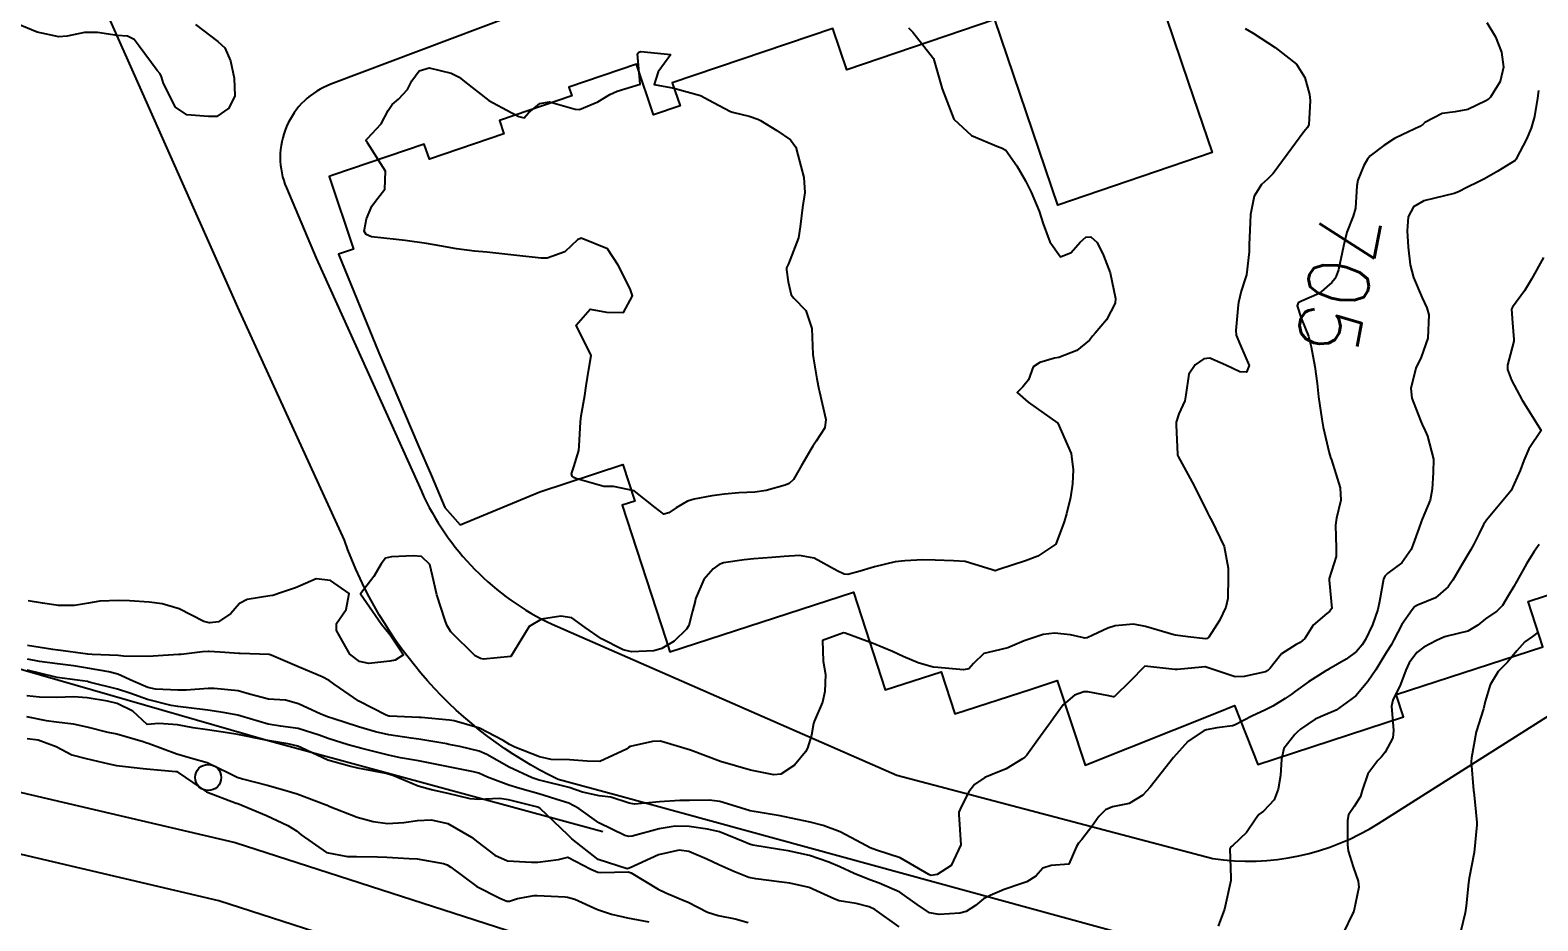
# Model space of a CAD drawing. Header units: metres. Extents: x 286371 to 293043, y 7462578 to 7466404.
# Drawn here: x 289646.5 to 289746.4, y 7464654.1 to 7464713.1 of the extents above; entities that cross this region are included whole.
import ezdxf
from ezdxf.enums import TextEntityAlignment as Align

# ---------------------------------------------------------------- set-up
doc = ezdxf.new("R2010")
doc.units = ezdxf.units.M
doc.header["$MEASUREMENT"] = 0
for name, color, linetype in [('Cotas', 45, 'Continuous'), ('Curvas de Nivel 1m', 11, 'Continuous'), ('Curvas de Nivel 5m', 15, 'Continuous'), ('Divisas', 45, 'Continuous'), ('Edificações', 30, 'Continuous'), ('Linha Férrea', 20, 'Continuous'), ('Postes', 20, 'Continuous'), ('Vias primárias', 230, 'Continuous')]:
    doc.layers.add(name, color=color, linetype=linetype)
doc.styles.add('Style-STANDARD', font='STANDARD.shx')

msp = doc.modelspace()

# ---------------------------------------------------------------- linework, layer by layer
at = {"layer": 'Curvas de Nivel 1m', "flags": 128}
for points, elevation in [([(289657.453, 7464713.431), (289658.95, 7464712.313), (289659.41, 7464711.887), (289659.789, 7464711.024), (289660.025, 7464709.878), (289660.066, 7464708.708), (289659.672, 7464707.883), (289658.876, 7464707.332), (289658.319, 7464707.349), (289656.877, 7464707.455), (289656.145, 7464707.946), (289655.334, 7464709.532), (289655.2, 7464709.96), (289655.113, 7464710.157), (289654.92, 7464710.381), (289653.733, 7464711.983), (289653.409, 7464712.444), (289652.957, 7464712.647), (289652.269, 7464712.694), (289650.967, 7464712.891), (289650.101, 7464712.904), (289648.963, 7464712.658), (289648.406, 7464712.619), (289646.966, 7464712.912), (289645.582, 7464713.498)], 708), ([(289726.969, 7464713.173), (289727.499, 7464712.846), (289728.95, 7464711.907), (289730.365, 7464710.803), (289730.921, 7464709.914), (289731.228, 7464708.79), (289731.285, 7464708.402), (289731.196, 7464706.79), (289731.081, 7464706.581), (289730.867, 7464706.324), (289729.763, 7464704.816), (289728.825, 7464703.557), (289728.459, 7464703.2), (289728.055, 7464702.846), (289727.578, 7464702.077), (289727.318, 7464700.856), (289727.298, 7464700.335), (289727.245, 7464698.857), (289727.232, 7464698.372), (289727.059, 7464696.859), (289726.977, 7464696.604), (289726.708, 7464695.769), (289726.527, 7464695.036), (289726.502, 7464694.867), (289726.362, 7464693.175), (289726.369, 7464692.869), (289726.654, 7464692.175), (289727.244, 7464690.855), (289727.068, 7464690.415), (289726.628, 7464690.44), (289725.693, 7464690.879), (289724.641, 7464691.356), (289724.231, 7464691.31), (289723.659, 7464690.909), (289723.247, 7464690.293), (289723.046, 7464688.918), (289722.982, 7464688.533), (289722.585, 7464687.673), (289722.4, 7464687.104), (289722.393, 7464686.927), (289722.48, 7464684.98), (289722.489, 7464684.925), (289722.533, 7464684.828), (289723.597, 7464682.908), (289724.477, 7464681.11), (289724.581, 7464680.893), (289724.771, 7464680.588), (289725.585, 7464678.877), (289725.837, 7464677.459), (289725.841, 7464676.873), (289725.814, 7464675.452), (289725.698, 7464674.875), (289725.265, 7464673.986), (289724.571, 7464672.891), (289724.461, 7464672.784), (289724.352, 7464672.772), (289723.164, 7464672.912), (289722.355, 7464673.011), (289722.241, 7464673.041), (289720.364, 7464673.595), (289719.583, 7464673.749), (289718.364, 7464673.638), (289717.884, 7464673.468), (289716.876, 7464673.007), (289716.517, 7464672.847), (289716.351, 7464672.823), (289716.186, 7464672.852), (289715.405, 7464673.029), (289714.355, 7464673.139), (289713.601, 7464673.06), (289712.347, 7464672.647), (289711.255, 7464672.186), (289710.337, 7464671.959), (289709.666, 7464671.792), (289708.972, 7464671.135), (289708.666, 7464670.792), (289708.318, 7464670.722), (289706.612, 7464670.878), (289706.32, 7464670.908), (289705.312, 7464671.19), (289704.33, 7464671.607), (289703.619, 7464671.931), (289702.343, 7464672.471), (289700.479, 7464673.145), (289700.362, 7464673.167), (289698.975, 7464672.662), (289699.022, 7464671.284), (289699.178, 7464670.415), (289699.136, 7464669.282), (289698.979, 7464668.588), (289698.429, 7464667.292), (289698.389, 7464667.166), (289698.251, 7464666.397), (289697.994, 7464665.541), (289697.86, 7464665.3), (289697.118, 7464664.413), (289696.212, 7464663.823), (289695.767, 7464663.775), (289694.215, 7464664.086), (289693.215, 7464664.374), (289692.223, 7464664.648), (289690.234, 7464665.414), (289688.252, 7464665.994), (289687.717, 7464665.988), (289686.247, 7464665.657), (289686.131, 7464665.591), (289685.991, 7464665.478), (289684.231, 7464664.645), (289683.396, 7464664.686), (289682.232, 7464664.773), (289681.016, 7464664.779), (289680.235, 7464664.964), (289678.609, 7464665.599), (289678.247, 7464665.775), (289677.827, 7464666.035), (289676.263, 7464666.867), (289674.58, 7464667.35), (289674.27, 7464667.391), (289672.4, 7464667.564), (289672.272, 7464667.572), (289670.34, 7464667.657), (289670.273, 7464667.665), (289670.088, 7464667.727), (289668.287, 7464668.65), (289666.641, 7464669.779), (289666.308, 7464670.017), (289665.844, 7464670.259), (289664.32, 7464670.899), (289662.476, 7464671.698), (289662.332, 7464671.732), (289660.413, 7464671.793), (289660.333, 7464671.797), (289659.098, 7464671.893), (289658.335, 7464671.942), (289658.294, 7464671.945), (289657.921, 7464671.911), (289656.521, 7464671.742), (289656.331, 7464671.725), (289654.656, 7464671.632), (289654.329, 7464671.61), (289652.691, 7464671.627), (289652.329, 7464671.66), (289650.623, 7464671.727), (289650.33, 7464671.748), (289648.366, 7464672.022), (289648.334, 7464672.027), (289648.02, 7464672.059), (289646.338, 7464672.324)], 706), ([(289704.68, 7464713.199), (289704.97, 7464712.926), (289706.339, 7464711.173), (289706.904, 7464709.164), (289707.673, 7464707.152), (289708.858, 7464706.074), (289710.632, 7464705.323), (289710.846, 7464705.255), (289711.127, 7464705.1), (289711.847, 7464704.071), (289712.415, 7464703.08), (289712.803, 7464702.33), (289713.32, 7464701.066), (289713.603, 7464700.23), (289714.034, 7464699.055), (289714.739, 7464698.053), (289715.44, 7464698.337), (289716.05, 7464699.025), (289716.415, 7464699.364), (289716.759, 7464699.368), (289717.165, 7464699.008), (289717.6, 7464698.143), (289718.021, 7464696.995), (289718.394, 7464695.294), (289718.362, 7464694.989), (289717.79, 7464693.885), (289717.037, 7464693.009), (289716.86, 7464692.812), (289716.657, 7464692.547), (289715.828, 7464691.845), (289714.639, 7464691.399), (289714.349, 7464691.338), (289713.379, 7464691.063), (289712.937, 7464690.762), (289712.617, 7464689.91), (289712.248, 7464689.442), (289711.879, 7464689.085), (289712.594, 7464688.425), (289714.574, 7464687.044), (289715.451, 7464685.031), (289715.59, 7464683.967), (289715.545, 7464683.029), (289715.406, 7464682.121), (289715.142, 7464681.034), (289714.99, 7464680.513), (289714.444, 7464679.044), (289713.25, 7464678.243), (289712.427, 7464677.926), (289710.667, 7464677.358), (289710.417, 7464677.283), (289710.207, 7464677.329), (289708.429, 7464677.882), (289707.657, 7464677.928), (289706.436, 7464677.983), (289705.629, 7464677.994), (289704.435, 7464677.94), (289703.786, 7464677.862), (289702.429, 7464677.531), (289702.194, 7464677.471), (289701.47, 7464677.249), (289700.654, 7464677.028), (289700.421, 7464677.055), (289699.944, 7464677.272), (289698.436, 7464678.105), (289697.465, 7464678.283), (289696.437, 7464678.213), (289695.62, 7464678.153), (289694.435, 7464678.065), (289693.79, 7464678.008), (289692.43, 7464677.801), (289692.135, 7464677.682), (289691.738, 7464677.395), (289691.126, 7464676.691), (289690.58, 7464675.412), (289690.542, 7464675.262), (289690.382, 7464674.613), (289690.12, 7464673.666), (289689.98, 7464673.42), (289689.159, 7464672.626), (289688.344, 7464672.13), (289687.811, 7464671.983), (289686.341, 7464671.918), (289685.771, 7464672.055), (289684.353, 7464672.772), (289683.268, 7464673.521), (289682.374, 7464674.169), (289681.645, 7464674.275), (289680.372, 7464674.078), (289679.564, 7464673.58), (289678.334, 7464671.604), (289676.538, 7464671.424), (289676.332, 7464671.468), (289675.989, 7464671.64), (289674.358, 7464673.241), (289674.115, 7464673.668), (289673.979, 7464674.061), (289673.448, 7464675.679), (289673.161, 7464676.936), (289672.983, 7464677.686), (289672.432, 7464678.218), (289671.876, 7464678.259), (289670.431, 7464678.21), (289670.051, 7464678.109), (289669.76, 7464677.734), (289669.266, 7464676.887), (289668.394, 7464675.754), (289669.779, 7464673.733), (289670.354, 7464673.039), (289671.224, 7464671.711), (289670.679, 7464671.369), (289670.328, 7464671.297), (289668.928, 7464671.142), (289668.327, 7464671.269), (289667.691, 7464671.764), (289666.808, 7464673.327), (289666.787, 7464673.778), (289667.444, 7464674.703), (289667.643, 7464675.766), (289666.407, 7464676.644), (289665.46, 7464676.747), (289664.401, 7464676.291), (289664.072, 7464676.146), (289663.157, 7464675.833), (289662.582, 7464675.651), (289662.391, 7464675.617), (289660.886, 7464675.368), (289660.382, 7464675.103), (289659.801, 7464674.455), (289658.986, 7464673.895), (289658.439, 7464673.827), (289658.363, 7464673.832), (289658.008, 7464673.91), (289656.376, 7464674.757), (289655.252, 7464675.08), (289654.383, 7464675.203), (289653.079, 7464675.289), (289652.384, 7464675.312), (289651.131, 7464675.265), (289650.381, 7464675.142), (289649.443, 7464674.979), (289648.382, 7464674.969), (289647.323, 7464675.133), (289646.388, 7464675.282)], 707), ([(289746.407, 7464709.067), (289746.336, 7464708.563), (289746.121, 7464707.33), (289745.907, 7464706.569), (289745.603, 7464705.833), (289744.945, 7464704.583), (289744.912, 7464704.514), (289744.842, 7464704.417), (289743.712, 7464703.72), (289742.823, 7464703.22), (289742.425, 7464703.015), (289741.656, 7464702.632), (289741.093, 7464702.357), (289740.808, 7464702.254), (289739.536, 7464701.93), (289738.8, 7464701.754), (289738.119, 7464701.36), (289737.776, 7464700.69), (289737.692, 7464699.768), (289737.762, 7464698.689), (289737.9, 7464697.524), (289738.12, 7464696.684), (289738.697, 7464695.345), (289739.012, 7464694.67), (289739.134, 7464694.211), (289739.067, 7464692.668), (289738.635, 7464691.422), (289738.273, 7464690.69), (289737.953, 7464689.345), (289738.009, 7464688.693), (289738.572, 7464687.222), (289738.742, 7464686.856), (289738.819, 7464686.681), (289739.041, 7464686.193), (289739.449, 7464684.671), (289739.418, 7464683.774), (289739.36, 7464682.672), (289739.223, 7464681.944), (289738.7, 7464680.681), (289738.634, 7464680.519), (289738.465, 7464680.07), (289738.106, 7464679.033), (289737.973, 7464678.692), (289737.339, 7464677.792), (289736.42, 7464677.12), (289736.213, 7464676.922), (289736.143, 7464676.719), (289735.864, 7464675.251), (289735.748, 7464674.724), (289735.396, 7464673.701), (289734.943, 7464672.736), (289734.72, 7464672.367), (289734.342, 7464671.926), (289733.655, 7464671.434), (289732.512, 7464670.772), (289732.395, 7464670.701), (289732.322, 7464670.654), (289731.175, 7464669.927), (289730.302, 7464669.315), (289730.014, 7464669.093), (289729.618, 7464668.815), (289728.801, 7464668.312), (289728.282, 7464668.048), (289727.454, 7464667.669), (289726.267, 7464667.061), (289726.123, 7464667.01), (289725.095, 7464666.882), (289724.403, 7464666.752), (289724.261, 7464666.702), (289723.181, 7464665.979), (289722.234, 7464664.924), (289720.689, 7464662.955), (289720.196, 7464662.427), (289719.291, 7464661.875), (289718.184, 7464661.654), (289717.715, 7464661.467), (289717.284, 7464661.008), (289716.826, 7464660.353), (289716.151, 7464659.483), (289715.932, 7464659.243), (289715.808, 7464659.029), (289715.294, 7464657.87), (289714.125, 7464657.768), (289713.578, 7464657.607), (289713.117, 7464657.069), (289712.502, 7464656.685), (289712.106, 7464656.558), (289711.022, 7464656.179), (289710.094, 7464655.797), (289709.652, 7464655.559), (289709.113, 7464655.129), (289708.498, 7464654.718), (289708.076, 7464654.609), (289706.704, 7464654.535), (289706.076, 7464654.638), (289705.249, 7464655.187), (289704.096, 7464656.019), (289702.736, 7464656.593), (289702.108, 7464656.816), (289701.086, 7464657.25), (289700.12, 7464657.693), (289699.406, 7464657.994), (289698.131, 7464658.433), (289696.699, 7464658.752), (289696.137, 7464658.836), (289694.376, 7464659.116), (289694.141, 7464659.178), (289693.73, 7464659.361), (289692.153, 7464660.011), (289691.372, 7464660.18), (289690.158, 7464660.345), (289689.214, 7464660.373), (289688.156, 7464660.209), (289686.373, 7464659.706), (289686.147, 7464659.682), (289685.881, 7464659.755), (289684.16, 7464660.586), (289682.855, 7464661.534), (289682.189, 7464661.89), (289681.684, 7464662.06), (289680.198, 7464662.505), (289678.929, 7464662.868), (289678.206, 7464663.085), (289676.796, 7464663.626), (289676.218, 7464663.878), (289675.879, 7464663.98), (289674.224, 7464664.297), (289673.445, 7464664.457), (289672.229, 7464664.691), (289671.042, 7464664.902), (289670.234, 7464665.081), (289668.477, 7464665.514), (289668.241, 7464665.574), (289667.571, 7464665.765), (289666.25, 7464666.178), (289665.645, 7464666.402), (289664.26, 7464666.844), (289663.097, 7464666.997), (289662.263, 7464667.131), (289660.485, 7464667.657), (289660.272, 7464667.711), (289659.283, 7464667.889), (289658.276, 7464668.056), (289658.101, 7464668.082), (289656.28, 7464668.302), (289655.856, 7464668.365), (289654.286, 7464668.755), (289653.106, 7464669.168), (289652.296, 7464669.441), (289650.409, 7464669.916), (289650.303, 7464669.939), (289649.636, 7464670.034), (289648.306, 7464670.215), (289648.116, 7464670.248), (289646.313, 7464670.696)], 704), ([(289746.736, 7464697.998), (289745.923, 7464696.566), (289745.473, 7464695.802), (289744.686, 7464694.721), (289744.629, 7464694.641), (289744.613, 7464694.586), (289744.67, 7464693.675), (289744.769, 7464692.583), (289744.761, 7464692.474), (289744.646, 7464692.062), (289744.339, 7464690.878), (289744.344, 7464690.589), (289744.614, 7464689.881), (289745.324, 7464688.573), (289746.564, 7464686.554), (289745.765, 7464685.347), (289745.432, 7464684.571), (289745.193, 7464683.905), (289744.579, 7464682.583), (289744.502, 7464682.478), (289742.944, 7464680.617), (289742.758, 7464680.332), (289742.461, 7464679.746), (289742.086, 7464678.994), (289741.89, 7464678.633), (289741.35, 7464677.721), (289740.717, 7464676.65), (289740.595, 7464676.468), (289740.407, 7464676.208), (289739.586, 7464675.477), (289738.389, 7464675), (289738.192, 7464674.882), (289738.028, 7464674.69), (289737.351, 7464673.718), (289736.812, 7464672.708), (289736.658, 7464672.402), (289736.342, 7464671.88), (289735.893, 7464671.159), (289735.614, 7464670.725), (289735.095, 7464669.95), (289734.298, 7464669.008), (289734.156, 7464668.887), (289733.978, 7464668.749), (289733, 7464668.047), (289732.279, 7464667.744), (289731.609, 7464667.45), (289730.64, 7464666.799), (289730.439, 7464666.624), (289730.259, 7464666.448), (289729.541, 7464665.519), (289729.381, 7464664.817), (289729.31, 7464663.726), (289729.157, 7464662.82), (289728.89, 7464662.127), (289728.182, 7464661.379), (289727.881, 7464661.137), (289727.65, 7464660.842), (289727.054, 7464659.958), (289726.148, 7464659.101), (289726.016, 7464658.997), (289725.955, 7464658.867), (289726.03, 7464656.951), (289726.032, 7464656.866), (289726.019, 7464656.772), (289725.61, 7464654.874), (289725.187, 7464653.763)], 703), ([(289746.451, 7464679.025), (289746.114, 7464678.561), (289745.601, 7464677.74), (289744.968, 7464676.586), (289744.768, 7464676.23), (289744.399, 7464675.609), (289744.011, 7464674.979), (289743.632, 7464674.606), (289742.895, 7464674.098), (289742.37, 7464673.68), (289741.71, 7464673.288), (289740.358, 7464672.94), (289740.131, 7464672.884), (289739.639, 7464672.665), (289738.808, 7464672.217), (289738.342, 7464671.875), (289737.829, 7464671.194), (289737.607, 7464670.695), (289737.262, 7464669.748), (289736.758, 7464668.707), (289736.672, 7464668.325), (289736.788, 7464666.707), (289736.745, 7464666.219), (289736.242, 7464665.265), (289735.99, 7464664.965), (289735.754, 7464664.722), (289735.105, 7464663.847), (289734.719, 7464662.737), (289734.602, 7464662.335), (289734.188, 7464661.679), (289733.814, 7464661.116), (289733.743, 7464660.751), (289733.758, 7464659.142), (289733.8, 7464658.75), (289734.123, 7464657.693), (289734.453, 7464656.739), (289734.49, 7464656.346), (289734.159, 7464654.743), (289734.135, 7464654.681), (289734.071, 7464654.568), (289733.473, 7464653.333)], 702), ([(289746.364, 7464673.207), (289745.994, 7464672.935), (289745.498, 7464672.577), (289744.959, 7464671.971), (289744.334, 7464671.233), (289744.023, 7464670.905), (289743.734, 7464670.603), (289743.185, 7464669.738), (289742.867, 7464668.616), (289742.762, 7464668.142), (289742.264, 7464666.624), (289741.967, 7464664.9), (289741.937, 7464664.629), (289742.093, 7464662.729), (289742.106, 7464662.626), (289742.184, 7464661.983), (289742.319, 7464660.622), (289742.313, 7464660.471), (289742.134, 7464658.624), (289741.81, 7464656.927), (289741.765, 7464656.63), (289741.615, 7464655.097), (289741.541, 7464654.632), (289741.247, 7464653.446)], 701), ([(289704.062, 7464653.709), (289702.441, 7464654.866), (289702.081, 7464655.044), (289701.213, 7464655.248), (289700.087, 7464655.444), (289699.807, 7464655.55), (289698.099, 7464656.308), (289696.819, 7464656.598), (289696.104, 7464656.684), (289694.567, 7464656.888), (289694.109, 7464656.987), (289693.118, 7464657.369), (289692.121, 7464657.821), (289691.32, 7464658.202), (289690.133, 7464658.7), (289689.493, 7464658.786), (289688.13, 7464658.488), (289686.255, 7464657.621), (289686.115, 7464657.569), (289686.038, 7464657.563), (289684.124, 7464658.179), (289682.388, 7464659.541), (289682.149, 7464659.783), (289680.265, 7464661.573), (289680.185, 7464661.61), (289680.135, 7464661.625), (289678.192, 7464662.117), (289677.593, 7464662.214), (289676.192, 7464662.138), (289675.66, 7464662.175), (289674.197, 7464662.547), (289673.091, 7464662.791), (289672.204, 7464663.021), (289670.529, 7464663.72), (289670.216, 7464663.823), (289670.09, 7464663.852), (289668.221, 7464664.22), (289667.648, 7464664.338), (289666.229, 7464664.753), (289664.485, 7464665.566), (289664.242, 7464665.671), (289663.564, 7464665.825), (289662.247, 7464666.046), (289662.005, 7464666.091), (289660.253, 7464666.448), (289659.578, 7464666.561), (289658.257, 7464666.76), (289657.297, 7464666.88), (289656.261, 7464667.071), (289655.04, 7464667.175), (289654.261, 7464667.094), (289653.319, 7464667.979), (289652.281, 7464668.489), (289651.643, 7464668.645), (289650.287, 7464668.861), (289649.384, 7464668.941), (289648.286, 7464668.884), (289647.119, 7464668.911), (289646.288, 7464668.99)], 703), ([(289646.267, 7464667.633), (289647.561, 7464667.366), (289648.262, 7464667.272), (289649.362, 7464667.144), (289650.258, 7464666.96), (289651.651, 7464666.606), (289652.251, 7464666.475), (289653.992, 7464665.968), (289654.243, 7464665.897), (289654.334, 7464665.872), (289656.232, 7464665.164), (289657.294, 7464664.852), (289658.224, 7464664.594), (289659.695, 7464663.882), (289660.21, 7464663.625), (289660.569, 7464663.509), (289662.203, 7464663.079), (289663.215, 7464662.813), (289664.195, 7464662.515), (289666.114, 7464661.785), (289666.184, 7464661.756), (289666.243, 7464661.724), (289668.172, 7464660.966), (289669.222, 7464660.685), (289670.166, 7464660.552), (289671.252, 7464660.624), (289672.17, 7464660.761), (289673.061, 7464660.791), (289674.167, 7464660.546), (289675.73, 7464659.641), (289676.148, 7464659.324), (289677.285, 7464658.463), (289678.124, 7464658.086), (289679.703, 7464658), (289680.12, 7464658.003), (289681.507, 7464658.17), (289682.126, 7464658.329), (289683.648, 7464657.521), (289684.111, 7464657.341), (289684.307, 7464657.316), (289686.112, 7464657.355), (289686.312, 7464657.28), (289688.095, 7464656.204), (289688.613, 7464655.965), (289689.916, 7464655.418), (289690.032, 7464655.365), (289690.083, 7464655.341), (289691.362, 7464654.688), (289692.07, 7464654.456), (289693.194, 7464654.241), (289694.064, 7464653.99)], 703), ([(289646.323, 7464666.171), (289647.05, 7464666.082), (289648.238, 7464665.64), (289649.279, 7464665.092), (289650.226, 7464664.847), (289651.728, 7464664.495), (289652.22, 7464664.384), (289653.995, 7464664.191), (289654.217, 7464664.173), (289656.151, 7464663.999), (289656.215, 7464663.984), (289656.315, 7464663.933), (289658.195, 7464662.637), (289660.154, 7464661.906), (289660.184, 7464661.898), (289660.265, 7464661.873), (289662.172, 7464661.072), (289663.575, 7464660.411), (289664.158, 7464660.058), (289664.458, 7464659.81), (289666.137, 7464658.631), (289667.53, 7464658.366), (289668.133, 7464658.368), (289669.516, 7464658.351), (289670.133, 7464658.324), (289671.6, 7464658.235), (289672.132, 7464658.205), (289673.89, 7464657.905), (289674.126, 7464657.826), (289674.358, 7464657.661), (289676.095, 7464656.373), (289677.605, 7464655.612), (289678.081, 7464655.414), (289678.263, 7464655.42), (289678.774, 7464655.594), (289679.881, 7464655.784), (289680.087, 7464655.793), (289681.943, 7464655.689), (289682.086, 7464655.673), (289682.578, 7464655.537), (289684.074, 7464654.865), (289685.019, 7464654.551), (289686.067, 7464654.315), (289687.487, 7464654.039)], 704)]:
    msp.add_lwpolyline(points, dxfattribs=dict(at, elevation=elevation))
at = {"layer": 'Curvas de Nivel 1m', "elevation": 708, "flags": 128}
msp.add_lwpolyline([(289688.944, 7464711.444), (289688.093, 7464710.29), (289687.838, 7464709.461), (289688.911, 7464709.255), (289689.128, 7464709.224), (289690.904, 7464708.726), (289691.771, 7464708.271), (289692.888, 7464707.676), (289693.11, 7464707.603), (289694.129, 7464707.36), (289694.699, 7464707.166), (289694.88, 7464707.072), (289695.961, 7464706.423), (289696.861, 7464705.794), (289697.215, 7464705.309), (289697.359, 7464704.792), (289697.737, 7464703.301), (289697.809, 7464702.314), (289697.656, 7464701.307), (289697.5, 7464700.044), (289697.401, 7464699.312), (289696.728, 7464697.594), (289696.607, 7464697.326), (289696.594, 7464697.198), (289696.71, 7464696.39), (289696.913, 7464695.537), (289697.085, 7464695.319), (289697.872, 7464694.497), (289698.271, 7464693.3), (289698.347, 7464691.59), (289698.377, 7464691.298), (289698.614, 7464689.985), (289698.743, 7464689.292), (289698.785, 7464689.108), (289699.199, 7464687.285), (289699.126, 7464686.726), (289698.552, 7464685.846), (289698.333, 7464685.512), (289698.206, 7464685.3), (289697.589, 7464684.248), (289697.054, 7464683.316), (289696.772, 7464683.059), (289696.508, 7464682.948), (289695.255, 7464682.591), (289694.501, 7464682.485), (289693.444, 7464682.427), (289692.499, 7464682.357), (289691.656, 7464682.237), (289690.493, 7464682.008), (289690.034, 7464681.879), (289689.283, 7464681.432), (289688.816, 7464681.103), (289688.478, 7464681.026), (289687.902, 7464681.453), (289686.5, 7464682.561), (289685.147, 7464682.852), (289684.504, 7464682.852), (289682.652, 7464683.392), (289682.513, 7464683.455), (289682.407, 7464683.536), (289682.365, 7464683.688), (289682.523, 7464684.159), (289682.841, 7464685.229), (289682.862, 7464685.53), (289682.956, 7464687.14), (289682.991, 7464687.528), (289683.238, 7464688.881), (289683.337, 7464689.523), (289683.516, 7464690.626), (289683.671, 7464691.519), (289682.664, 7464693.534), (289683.605, 7464694.596), (289684.677, 7464694.396), (289685.803, 7464694.361), (289686.404, 7464695.479), (289686.246, 7464695.936), (289685.454, 7464697.494), (289684.746, 7464698.587), (289682.998, 7464699.292), (289682.759, 7464699.18), (289681.914, 7464698.379), (289680.74, 7464697.964), (289680.354, 7464697.956), (289678.742, 7464698.141), (289678.141, 7464698.206), (289676.745, 7464698.351), (289675.945, 7464698.437), (289674.748, 7464698.59), (289673.64, 7464698.781), (289672.753, 7464698.933), (289671.338, 7464699.123), (289670.756, 7464699.196), (289669.112, 7464699.386), (289668.761, 7464699.53), (289668.638, 7464699.746), (289668.642, 7464699.87), (289668.776, 7464700.565), (289669.13, 7464701.399), (289669.382, 7464701.736), (289669.994, 7464702.538), (289670.04, 7464703.726), (289668.852, 7464705.588), (289668.74, 7464705.746), (289668.776, 7464705.825), (289668.856, 7464705.885), (289669.749, 7464706.853), (289670.208, 7464707.725), (289670.475, 7464708.135), (289670.896, 7464708.496), (289671.492, 7464709.119), (289671.792, 7464709.701), (289672.264, 7464710.354), (289672.927, 7464710.551), (289674.389, 7464710.196), (289674.918, 7464709.932), (289675.27, 7464709.649), (289676.896, 7464708.388), (289678.359, 7464707.602), (289678.88, 7464707.343), (289679.217, 7464707.251), (289679.511, 7464707.585), (289680.264, 7464708.203), (289680.895, 7464708.306), (289682.599, 7464707.829), (289682.888, 7464707.795), (289684.1, 7464708.312), (289684.903, 7464708.792), (289685.38, 7464709.024), (289686.914, 7464709.474), (289686.72, 7464711.478), (289686.82, 7464711.602), (289686.947, 7464711.641), (289688.944, 7464711.444)], close=True, dxfattribs=at)
at = {"layer": 'Curvas de Nivel 5m', "elevation": 705, "flags": 128}
msp.add_lwpolyline([(289742.978, 7464713.563), (289743.545, 7464712.606), (289743.943, 7464711.606), (289744.069, 7464710.597), (289743.862, 7464709.658), (289743.212, 7464708.61), (289743.053, 7464708.461), (289742.9, 7464708.366), (289741.711, 7464707.813), (289740.889, 7464707.641), (289740.013, 7464707.532), (289738.878, 7464706.942), (289738.735, 7464706.817), (289738.528, 7464706.68), (289737.415, 7464706.147), (289736.862, 7464705.876), (289736.149, 7464705.421), (289735.255, 7464704.728), (289735.062, 7464704.51), (289734.835, 7464704.104), (289734.435, 7464703.125), (289734.377, 7464702.741), (289734.27, 7464701.265), (289734.121, 7464700.744), (289733.694, 7464699.682), (289733.49, 7464698.76), (289733.146, 7464697.181), (289732.994, 7464696.77), (289732.905, 7464696.588), (289732.718, 7464696.353), (289731.878, 7464695.615), (289730.699, 7464695.117), (289730.491, 7464695.014), (289730.406, 7464694.809), (289730.682, 7464693.987), (289731.176, 7464692.797), (289731.348, 7464692.096), (289731.588, 7464690.79), (289731.729, 7464689.666), (289731.83, 7464688.786), (289732.047, 7464687.307), (289732.128, 7464686.781), (289732.539, 7464685.072), (289732.626, 7464684.773), (289732.678, 7464684.627), (289733.259, 7464682.763), (289733.311, 7464681.943), (289733.027, 7464680.766), (289732.945, 7464680.289), (289732.991, 7464678.766), (289732.989, 7464678.213), (289732.534, 7464676.773), (289732.524, 7464676.661), (289732.703, 7464674.77), (289732.567, 7464674.586), (289732.379, 7464674.457), (289731.479, 7464673.676), (289730.923, 7464672.796), (289730.62, 7464672.53), (289730.348, 7464672.397), (289729.372, 7464671.786), (289728.622, 7464670.83), (289728.483, 7464670.67), (289728.32, 7464670.59), (289726.897, 7464670.275), (289726.315, 7464670.269), (289724.388, 7464670.893), (289724.324, 7464670.912), (289724.305, 7464670.914), (289724.099, 7464670.898), (289722.496, 7464670.747), (289722.321, 7464670.748), (289720.324, 7464670.954), (289719.333, 7464669.944), (289718.349, 7464668.984), (289718.32, 7464668.957), (289718.293, 7464668.941), (289718.236, 7464668.929), (289717.948, 7464668.991), (289716.554, 7464669.275), (289716.298, 7464669.259), (289715.665, 7464669.034), (289714.913, 7464668.416), (289714.271, 7464667.52), (289714.086, 7464667.238), (289713.958, 7464667.059), (289713.234, 7464666.085), (289712.512, 7464665.08), (289712.378, 7464664.936), (289712.23, 7464664.822), (289711.148, 7464664.172), (289710.214, 7464663.797), (289709.731, 7464663.602), (289709.042, 7464663.132), (289708.678, 7464662.656), (289708.182, 7464661.7), (289708.017, 7464661.306), (289708.006, 7464661.147), (289708.144, 7464659.144), (289707.513, 7464657.764), (289706.571, 7464657.168), (289706.17, 7464657.117), (289706.113, 7464657.129), (289706.032, 7464657.176), (289704.13, 7464658.27), (289702.567, 7464658.798), (289702.14, 7464658.941), (289701.559, 7464659.243), (289700.155, 7464659.99), (289699.023, 7464660.419), (289698.164, 7464660.647), (289696.496, 7464660.993), (289696.17, 7464661.053), (289694.446, 7464661.35), (289694.175, 7464661.399), (289694.123, 7464661.407), (289692.183, 7464662.008), (289691.476, 7464662.104), (289690.184, 7464662.082), (289689.541, 7464662.067), (289688.182, 7464661.975), (289686.539, 7464661.836), (289686.18, 7464661.9), (289684.972, 7464662.285), (289684.191, 7464662.381), (289683.096, 7464662.631), (289682.205, 7464662.928), (289680.409, 7464663.374), (289680.212, 7464663.428), (289679.752, 7464663.581), (289678.224, 7464664.29), (289676.752, 7464665.111), (289676.24, 7464665.339), (289674.963, 7464665.654), (289674.246, 7464665.786), (289674.099, 7464665.814), (289672.251, 7464666.143), (289671.746, 7464666.208), (289670.254, 7464666.413), (289669.376, 7464666.619), (289668.262, 7464666.947), (289666.555, 7464667.495), (289666.271, 7464667.593), (289665.771, 7464667.792), (289664.284, 7464668.473), (289663.412, 7464668.703), (289662.288, 7464668.789), (289661.035, 7464669.121), (289660.296, 7464669.33), (289658.702, 7464669.494), (289658.298, 7464669.481), (289656.837, 7464669.386), (289656.296, 7464669.379), (289654.806, 7464669.447), (289654.298, 7464669.558), (289653.323, 7464669.979), (289652.311, 7464670.442), (289651.73, 7464670.586), (289650.316, 7464670.831), (289649.375, 7464670.982), (289648.32, 7464671.109), (289647.13, 7464671.265), (289646.324, 7464671.432)], dxfattribs=at)
at = {"layer": 'Divisas'}
msp.add_lwpolyline([(289525.938, 7464681.409), (289552.504, 7464681.832), (289572.284, 7464681.144), (289587.928, 7464681.719), (289602.087, 7464679.502), (289618.639, 7464677.461), (289641.435, 7464672.054), (289662.125, 7464666.091), (289684.444, 7464660.032)], dxfattribs=at)
at = {"layer": 'Edificações'}
msp.add_lwpolyline([(289719.816, 7464719.606), (289723.203, 7464709.617), (289724.785, 7464704.949), (289714.556, 7464701.481), (289710.396, 7464713.751), (289700.597, 7464710.429), (289699.667, 7464713.172), (289689.037, 7464709.568), (289689.552, 7464708.051), (289687.799, 7464707.457), (289686.664, 7464710.804), (289682.193, 7464709.288), (289682.391, 7464708.703), (289677.587, 7464707.074), (289677.886, 7464706.19), (289672.953, 7464704.517), (289672.614, 7464705.518), (289666.564, 7464703.466), (289666.301, 7464703.377), (289667.931, 7464698.57), (289666.922, 7464698.228), (289669.595, 7464691.703), (289672.193, 7464685.631), (289673.08, 7464683.557), (289673.975, 7464681.465), (289674.996, 7464680.307), (289680.257, 7464682.509), (289685.769, 7464684.301), (289686.554, 7464681.887), (289685.716, 7464681.615), (289688.598, 7464672.747), (289688.868, 7464671.914), (289701.033, 7464675.867), (289703.139, 7464669.387), (289706.849, 7464670.593), (289707.755, 7464667.805), (289712.793, 7464669.442), (289714.516, 7464670.018), (289716.387, 7464664.416), (289725.178, 7464667.922), (289726.258, 7464668.353), (289727.809, 7464664.463), (289737.463, 7464667.606), (289736.979, 7464669.093), (289746.68, 7464672.253), (289745.707, 7464675.24), (289756.051, 7464678.609)], dxfattribs=at)
at = {"layer": 'Linha Férrea'}
for points in [[(289632.42, 7464665.769), (289660.076, 7464659.292), (289684.242, 7464651.507), (289711.028, 7464641.71), (289748.053, 7464623.935), (289760.925, 7464616.616), (289784.048, 7464601.616), (289803.236, 7464587.127)], [(289781.752, 7464598.338), (289758.847, 7464613.197), (289746.196, 7464620.389), (289709.472, 7464638.02), (289682.941, 7464647.724), (289659.005, 7464655.435), (289631.623, 7464661.847)]]:
    msp.add_lwpolyline(points, dxfattribs=at)
at = {"layer": 'Postes'}
msp.add_circle((289658.3, 7464663.596), 0.866, dxfattribs=at)
at = {"layer": 'Vias primárias'}
msp.add_lwpolyline([(289861.437, 7464584.412, 0.175164), (289846.929, 7464609.831, 0.106816), (289811.104, 7464629.056, 0.013849), (289746.617, 7464645.66), (289685.325, 7464662.421), (289681.475, 7464663.46, -0.197352), (289667.32, 7464679.31), (289660.261, 7464694.729), (289629.82, 7464763.102)], format="xyb", dxfattribs=at)
msp.add_lwpolyline([(289681.072, 7464673.735), (289703.905, 7464663.76), (289724.825, 7464658.226, 0.179506), (289735.796, 7464660.553), (289764.646, 7464678.809), (289785.839, 7464692.059, 0.356102), (289787.781, 7464696.854, -0.064584), (289791.801, 7464713.627, 0.145181), (289789.89, 7464724.131), (289782.051, 7464745.635), (289781.513, 7464747.07), (289775.895, 7464749.729), (289765.45, 7464746.008), (289725.224, 7464731.516), (289678.396, 7464713.981), (289666.423, 7464709.478, 0.426617), (289663.482, 7464702.611), (289665.459, 7464697.955), (289669.749, 7464688.452), (289672.419, 7464682.538, 0.178234)], format="xyb", close=True, dxfattribs=at)

# ---------------------------------------------------------------- texts
at = {"layer": 'Cotas', "style": 'Style-STANDARD'}
msp.add_text('705', height=4, rotation=258.89737, dxfattribs=at).set_placement((289733.169, 7464696.34, 705), align=Align.MIDDLE_CENTER)

doc.saveas('drawing.dxf')
